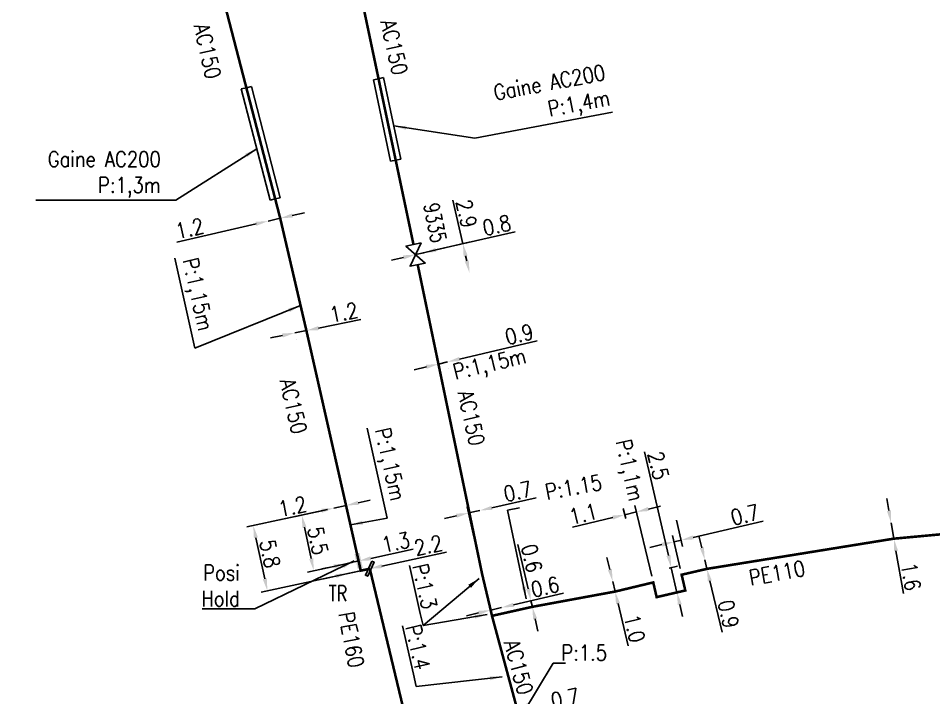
# Model space of a CAD drawing. Header units: millimetres. Extents: x 150994 to 151987, y 125997 to 127005.
# Drawn here: x 151010.7 to 151099.3, y 126518.6 to 126584.3 of the extents above; entities that cross this region are included whole.
import ezdxf
from ezdxf.enums import TextEntityAlignment as Align

# ---------------------------------------------------------------- set-up
doc = ezdxf.new("R2010")
doc.units = ezdxf.units.MM
doc.header["$PDMODE"] = 34
doc.linetypes.add('L_100_AP', pattern=[14, 10, -1.5, 1, -1.5])
doc.linetypes.add('L_100_PE', pattern=[14, 10, -1.5, 1, -1.5])
doc.layers.get('0').update_dxf_attribs({"linetype": 'CONTINUOUS'})
doc.layers.get('Defpoints').update_dxf_attribs({"linetype": 'CONTINUOUS'})
for name, color, linetype in [('L_140', 3, 'CONTINUOUS'), ('L_300', 7, 'CONTINUOUS'), ('L_340', 7, 'CONTINUOUS'), ('L_400', 7, 'CONTINUOUS')]:
    doc.layers.add(name, color=color, linetype=linetype)
doc.styles.get("Standard").update_dxf_attribs({"font": 'romans.shx', "width": 0.85})
doc.dimstyles.get("Standard").update_dxf_attribs({"dimtxt": 1.5, "dimasz": 1.2, "dimexe": 0.625, "dimexo": 0.625, "dimgap": 0.25, "dimtad": 1, "dimdec": 1, "dimzin": 0, "dimdsep": 46, "dimtxsty": 'Standard', "dimcen": -0.5, "dimadec": 0, "dimazin": 0, "dimtfac": 1, "dimtdec": 1, "dimtmove": 0, "dimatfit": 3, "dimfxl": 0, "dimtolj": 1, "dimtzin": 0, "dimarcsym": 0})

# ---------------------------------------------------------------- blocks, each defined once
blk = doc.blocks.new('*D702')
at = {"layer": 'Defpoints', "color": 0, "linetype": 'Continuous', "transparency": 16777216}
for p in [(151049.14, 126561.47), (151054.358, 126559.692), (151054.358, 126559.692)]:
    blk.add_point(p, dxfattribs=at)
at = {"layer": 'L_300', "color": 0, "linetype": 'Continuous', "lineweight": -2, "transparency": 16777216}
for p, q in [((151053.709, 126562.519), (151052.745, 126566.72)), ((151049.749, 126561.61), (151054.318, 126562.659)), ((151054.089, 126560.862), (151053.978, 126561.349))]:
    blk.add_line(p, q, dxfattribs=at)
at = {"layer": 'L_300', "color": 0, "linetype": 'Continuous', "transparency": 16777216}
for points in [[(151054.172, 126561.394), (151053.783, 126561.304), (151053.709, 126562.519)], [(151054.284, 126560.907), (151053.894, 126560.817), (151054.358, 126559.692)]]:
    blk.add_solid(points, dxfattribs=at)
at = {"layer": 'L_300', "color": 0, "linetype": 'Continuous', "transparency": 16777216, "insert": (151054.067, 126565.428), "char_height": 1.5, "attachment_point": 5, "rotation": 282.92595}
blk.add_mtext('\\A1;2.9', dxfattribs=at)
blk = doc.blocks.new('*D703')
at = {"layer": 'Defpoints', "color": 0, "linetype": 'Continuous', "transparency": 16777216}
for p in [(151049.14, 126561.47), (151049.92, 126561.649), (151049.92, 126561.649)]:
    blk.add_point(p, dxfattribs=at)
at = {"layer": 'L_300', "color": 0, "linetype": 'Continuous', "lineweight": -2, "transparency": 16777216}
for p, q in [((151051.09, 126561.918), (151058.759, 126563.678)), ((151047.971, 126561.202), (151046.801, 126560.933)), ((151049.14, 126561.47), (151049.92, 126561.649))]:
    blk.add_line(p, q, dxfattribs=at)
at = {"layer": 'L_300', "color": 0, "linetype": 'Continuous', "transparency": 16777216}
for points in [[(151051.045, 126562.112), (151051.134, 126561.723), (151049.92, 126561.649)], [(151047.926, 126561.397), (151048.015, 126561.007), (151049.14, 126561.47)]]:
    blk.add_solid(points, dxfattribs=at)
at = {"layer": 'L_300', "color": 0, "linetype": 'Continuous', "transparency": 16777216, "insert": (151056.99, 126564.298), "char_height": 1.5, "attachment_point": 5, "rotation": 12.92595}
blk.add_mtext('\\A1;0.8', dxfattribs=at)
blk = doc.blocks.new('*D704')
at = {"layer": 'Defpoints', "color": 0, "linetype": 'Continuous', "transparency": 16777216}
for p in [(151052.223, 126551.097), (151052.223, 126551.097), (151051.347, 126550.891)]:
    blk.add_point(p, dxfattribs=at)
at = {"layer": 'L_140', "color": 0, "linetype": 'Continuous', "lineweight": -2, "transparency": 16777216}
for p, q in [((151053.391, 126551.372), (151060.906, 126553.14)), ((151051.347, 126550.891), (151052.223, 126551.097)), ((151050.179, 126550.616), (151049.011, 126550.341)), ((151051.49, 126550.282), (151051.49, 126550.282)), ((151052.367, 126550.488), (151052.367, 126550.488))]:
    blk.add_line(p, q, dxfattribs=at)
at = {"layer": 'L_140', "color": 0, "linetype": 'Continuous', "transparency": 16777216}
for points in [[(151053.346, 126551.566), (151053.437, 126551.177), (151052.223, 126551.097)], [(151050.133, 126550.81), (151050.225, 126550.421), (151051.347, 126550.891)]]:
    blk.add_solid(points, dxfattribs=at)
at = {"layer": 'L_140', "color": 0, "linetype": 'Continuous', "transparency": 16777216, "insert": (151059.163, 126553.757), "char_height": 1.5, "attachment_point": 5, "rotation": 13.24072}
blk.add_mtext('\\A1;0.9', dxfattribs=at)
blk = doc.blocks.new('*D705')
at = {"layer": 'Defpoints', "color": 0, "linetype": 'Continuous', "transparency": 16777216}
for p in [(151055.349, 126536.728), (151055.349, 126536.728), (151055.586, 126530.529)]:
    blk.add_point(p, dxfattribs=at)
at = {"layer": 'L_140', "color": 0, "linetype": 'Continuous', "lineweight": -2, "transparency": 16777216}
for p, q in [((151056.521, 126536.988), (151060.788, 126537.937)), ((151055.451, 126531.139), (151054.126, 126537.096)), ((151053.09, 126536.225), (151051.919, 126535.965)), ((151054.262, 126536.486), (151055.349, 126536.728))]:
    blk.add_line(p, q, dxfattribs=at)
at = {"layer": 'L_140', "color": 0, "linetype": 'Continuous', "transparency": 16777216}
for points in [[(151056.477, 126537.183), (151056.564, 126536.793), (151055.349, 126536.728)], [(151053.047, 126536.42), (151053.134, 126536.03), (151054.262, 126536.486)]]:
    blk.add_solid(points, dxfattribs=at)
at = {"layer": 'L_140', "color": 0, "linetype": 'Continuous', "transparency": 16777216, "insert": (151059.023, 126538.569), "char_height": 1.5, "attachment_point": 5, "rotation": 12.53849}
blk.add_mtext('\\A1;0.7', dxfattribs=at)
blk = doc.blocks.new('*D706')
at = {"layer": 'Defpoints', "color": 0, "linetype": 'Continuous', "transparency": 16777216}
for p in [(151060.297, 126527.999), (151060.297, 126527.999), (151060.432, 126527.414)]:
    blk.add_point(p, dxfattribs=at)
at = {"layer": 'L_140', "color": 0, "linetype": 'Continuous', "lineweight": -2, "transparency": 16777216}
for p, q in [((151060.026, 126529.168), (151059.041, 126533.427)), ((151060.432, 126527.414), (151060.297, 126527.999)), ((151060.702, 126526.245), (151060.973, 126525.076))]:
    blk.add_line(p, q, dxfattribs=at)
at = {"layer": 'L_140', "color": 0, "linetype": 'Continuous', "transparency": 16777216}
for points in [[(151060.221, 126529.213), (151059.831, 126529.123), (151060.297, 126527.999)], [(151060.897, 126526.29), (151060.507, 126526.2), (151060.432, 126527.414)]]:
    blk.add_solid(points, dxfattribs=at)
at = {"layer": 'L_140', "color": 0, "linetype": 'Continuous', "transparency": 16777216, "insert": (151060.373, 126532.107), "char_height": 1.5, "attachment_point": 5, "rotation": 283.02049}
blk.add_mtext('\\A1;0.6', dxfattribs=at)
blk = doc.blocks.new('*D707')
at = {"layer": 'Defpoints', "color": 0, "linetype": 'Continuous', "transparency": 16777216}
for p in [(151068.207, 126529.862), (151068.207, 126529.862), (151068.44, 126528.889)]:
    blk.add_point(p, dxfattribs=at)
at = {"layer": 'L_140', "color": 0, "linetype": 'Continuous', "lineweight": -2, "transparency": 16777216}
for p, q in [((151067.927, 126531.029), (151067.647, 126532.196)), ((151068.207, 126529.862), (151068.44, 126528.889)), ((151068.72, 126527.722), (151069.696, 126523.648))]:
    blk.add_line(p, q, dxfattribs=at)
at = {"layer": 'L_140', "color": 0, "linetype": 'Continuous', "transparency": 16777216}
for points in [[(151068.122, 126531.075), (151067.733, 126530.982), (151068.207, 126529.862)], [(151068.914, 126527.769), (151068.525, 126527.676), (151068.44, 126528.889)]]:
    blk.add_solid(points, dxfattribs=at)
at = {"layer": 'L_140', "color": 0, "linetype": 'Continuous', "transparency": 16777216, "insert": (151070.32, 126525.335), "char_height": 1.5, "attachment_point": 5, "rotation": 283.47732}
blk.add_mtext('\\A1;1.0', dxfattribs=at)
blk = doc.blocks.new('*D708')
at = {"layer": 'Defpoints', "color": 0, "linetype": 'Continuous', "transparency": 16777216}
for p in [(151073.068, 126531.008), (151073.873, 126531.194), (151073.62, 126528.621)]:
    blk.add_point(p, dxfattribs=at)
at = {"layer": 'L_140', "color": 0, "linetype": 'Continuous', "lineweight": -2, "transparency": 16777216}
for p, q in [((151073.603, 126532.363), (151071.283, 126542.391)), ((151073.677, 126531.148), (151074.482, 126531.335)), ((151074.425, 126528.807), (151073.873, 126531.194)), ((151074.229, 126528.761), (151075.034, 126528.948)), ((151074.696, 126527.638), (151074.966, 126526.469))]:
    blk.add_line(p, q, dxfattribs=at)
at = {"layer": 'L_140', "color": 0, "linetype": 'Continuous', "transparency": 16777216}
for points in [[(151073.798, 126532.408), (151073.408, 126532.318), (151073.873, 126531.194)], [(151074.891, 126527.683), (151074.501, 126527.593), (151074.425, 126528.807)]]:
    blk.add_solid(points, dxfattribs=at)
at = {"layer": 'L_140', "color": 0, "linetype": 'Continuous', "transparency": 16777216, "insert": (151072.615, 126541.072), "char_height": 1.5, "attachment_point": 5, "rotation": 283.02394}
blk.add_mtext('\\A1;2.5', dxfattribs=at)
blk = doc.blocks.new('*D709')
at = {"layer": 'Defpoints', "color": 0, "linetype": 'Continuous', "transparency": 16777216}
for p in [(151074.231, 126536.409), (151074.822, 126533.858), (151074.876, 126530.517)]:
    blk.add_point(p, dxfattribs=at)
at = {"layer": 'L_140', "color": 0, "linetype": 'Continuous', "lineweight": -2, "transparency": 16777216}
for p, q in [((151074.372, 126535.8), (151074.962, 126533.249)), ((151075.991, 126534.128), (151082.77, 126535.696)), ((151074.735, 126531.126), (151073.999, 126534.309)), ((151072.97, 126533.43), (151071.801, 126533.159)), ((151074.14, 126533.7), (151074.822, 126533.858))]:
    blk.add_line(p, q, dxfattribs=at)
at = {"layer": 'L_140', "color": 0, "linetype": 'Continuous', "transparency": 16777216}
for points in [[(151075.946, 126534.323), (151076.036, 126533.933), (151074.822, 126533.858)], [(151072.925, 126533.624), (151073.016, 126533.235), (151074.14, 126533.7)]]:
    blk.add_solid(points, dxfattribs=at)
at = {"layer": 'L_140', "color": 0, "linetype": 'Continuous', "transparency": 16777216, "insert": (151081, 126536.313), "char_height": 1.5, "attachment_point": 5, "rotation": 13.02394}
blk.add_mtext('\\A1;0.7', dxfattribs=at)
blk = doc.blocks.new('*D710')
at = {"layer": 'Defpoints', "color": 0, "linetype": 'Continuous', "transparency": 16777216}
for p in [(151069.377, 126536.321), (151069.612, 126535.34), (151072.129, 126529.773)]:
    blk.add_point(p, dxfattribs=at)
at = {"layer": 'L_140', "color": 0, "linetype": 'Continuous', "lineweight": -2, "transparency": 16777216}
for p, q in [((151069.466, 126535.948), (151069.231, 126536.929)), ((151071.983, 126530.381), (151070.35, 126537.197)), ((151071.662, 126536.869), (151072.829, 126537.149)), ((151068.21, 126536.042), (151064.313, 126535.108)), ((151070.495, 126536.589), (151069.377, 126536.321))]:
    blk.add_line(p, q, dxfattribs=at)
at = {"layer": 'L_140', "color": 0, "linetype": 'Continuous', "transparency": 16777216}
for points in [[(151071.616, 126537.064), (151071.709, 126536.675), (151070.495, 126536.589)], [(151068.163, 126536.236), (151068.257, 126535.847), (151069.377, 126536.321)]]:
    blk.add_solid(points, dxfattribs=at)
at = {"layer": 'L_140', "color": 0, "linetype": 'Continuous', "transparency": 16777216, "insert": (151065.356, 126536.386), "char_height": 1.5, "attachment_point": 5, "rotation": 13.47732}
blk.add_mtext('\\A1;1.1', dxfattribs=at)
blk = doc.blocks.new('*D711')
at = {"layer": 'Defpoints', "color": 0, "linetype": 'Continuous', "transparency": 16777216}
for p in [(151077.114, 126531.959), (151077.114, 126531.959), (151077.324, 126531.084)]:
    blk.add_point(p, dxfattribs=at)
at = {"layer": 'L_140', "color": 0, "linetype": 'Continuous', "lineweight": -2, "transparency": 16777216}
for p, q in [((151076.834, 126533.126), (151076.554, 126534.293)), ((151077.114, 126531.959), (151077.324, 126531.084)), ((151077.604, 126529.917), (151078.793, 126524.967))]:
    blk.add_line(p, q, dxfattribs=at)
at = {"layer": 'L_140', "color": 0, "linetype": 'Continuous', "transparency": 16777216}
for points in [[(151077.028, 126533.172), (151076.639, 126533.079), (151077.114, 126531.959)], [(151077.799, 126529.964), (151077.41, 126529.87), (151077.324, 126531.084)]]:
    blk.add_solid(points, dxfattribs=at)
at = {"layer": 'L_140', "color": 0, "linetype": 'Continuous', "transparency": 16777216, "insert": (151079.402, 126526.713), "char_height": 1.5, "attachment_point": 5, "rotation": 283.50063}
blk.add_mtext('\\A1;0.9', dxfattribs=at)
blk = doc.blocks.new('*D712')
at = {"layer": 'Defpoints', "color": 0, "linetype": 'Continuous', "transparency": 16777216}
for p in [(151059.189, 126516.687), (151059.876, 126516.822), (151060.397, 126514.176)]:
    blk.add_point(p, dxfattribs=at)
at = {"layer": 'L_140', "color": 0, "linetype": 'Continuous', "lineweight": -2, "transparency": 16777216}
for p, q in [((151060.276, 126514.789), (151059.756, 126517.436)), ((151061.054, 126517.054), (151065.343, 126517.898)), ((151059.189, 126516.687), (151059.876, 126516.822)), ((151058.012, 126516.456), (151056.835, 126516.224))]:
    blk.add_line(p, q, dxfattribs=at)
at = {"layer": 'L_140', "color": 0, "linetype": 'Continuous', "transparency": 16777216}
for points in [[(151057.973, 126516.652), (151058.051, 126516.259), (151059.189, 126516.687)], [(151061.015, 126517.25), (151061.092, 126516.858), (151059.876, 126516.822)]]:
    blk.add_solid(points, dxfattribs=at)
at = {"layer": 'L_140', "color": 0, "linetype": 'Continuous', "transparency": 16777216, "insert": (151063.594, 126518.573), "char_height": 1.5, "attachment_point": 5, "rotation": 11.13333}
blk.add_mtext('\\A1;0.7', dxfattribs=at)
blk = doc.blocks.new('*D713')
at = {"layer": 'Defpoints', "color": 0, "linetype": 'Continuous', "transparency": 16777216}
for p in [(151057.438, 126527.338), (151057.438, 126527.338), (151056.403, 126527.098)]:
    blk.add_point(p, dxfattribs=at)
at = {"layer": 'L_140', "color": 0, "linetype": 'Continuous', "lineweight": -2, "transparency": 16777216}
for p, q in [((151058.607, 126527.608), (151063.433, 126528.724)), ((151056.403, 126527.098), (151057.438, 126527.338)), ((151055.234, 126526.828), (151054.065, 126526.558))]:
    blk.add_line(p, q, dxfattribs=at)
at = {"layer": 'L_140', "color": 0, "linetype": 'Continuous', "transparency": 16777216}
for points in [[(151058.562, 126527.803), (151058.652, 126527.413), (151057.438, 126527.338)], [(151055.189, 126527.023), (151055.279, 126526.633), (151056.403, 126527.098)]]:
    blk.add_solid(points, dxfattribs=at)
at = {"layer": 'L_140', "color": 0, "linetype": 'Continuous', "transparency": 16777216, "insert": (151061.663, 126529.341), "char_height": 1.5, "attachment_point": 5, "rotation": 13.02049}
blk.add_mtext('\\A1;0.6', dxfattribs=at)
blk = doc.blocks.new('*D717')
at = {"layer": 'Defpoints', "color": 0, "linetype": 'Continuous', "transparency": 16777216}
for p in [(151095.135, 126535.531), (151095.135, 126535.531), (151095.402, 126534.004)]:
    blk.add_point(p, dxfattribs=at)
at = {"layer": 'L_140', "color": 0, "linetype": 'Continuous', "lineweight": -2, "transparency": 16777216}
for p, q in [((151094.928, 126536.713), (151094.721, 126537.895)), ((151095.135, 126535.531), (151095.402, 126534.004)), ((151095.609, 126532.822), (151096.332, 126528.695))]:
    blk.add_line(p, q, dxfattribs=at)
at = {"layer": 'L_140', "color": 0, "linetype": 'Continuous', "transparency": 16777216}
for points in [[(151095.125, 126536.747), (151094.731, 126536.678), (151095.135, 126535.531)], [(151095.806, 126532.856), (151095.412, 126532.787), (151095.402, 126534.004)]]:
    blk.add_solid(points, dxfattribs=at)
at = {"layer": 'L_140', "color": 0, "linetype": 'Continuous', "transparency": 16777216, "insert": (151097.059, 126530.34), "char_height": 1.5, "attachment_point": 5, "rotation": 279.933}
blk.add_mtext('\\A1;1.6', dxfattribs=at)
blk = doc.blocks.new('*D727')
at = {"layer": 'Defpoints', "color": 0, "linetype": 'Continuous', "transparency": 16777216}
for p in [(151034.873, 126564.712), (151034.873, 126564.712), (151036.043, 126564.98)]:
    blk.add_point(p, dxfattribs=at)
at = {"layer": 'L_140', "color": 0, "linetype": 'Continuous', "lineweight": -2, "transparency": 16777216}
for p, q in [((151037.212, 126565.248), (151038.382, 126565.516)), ((151033.704, 126564.444), (151026.045, 126562.687)), ((151036.043, 126564.98), (151034.873, 126564.712))]:
    blk.add_line(p, q, dxfattribs=at)
at = {"layer": 'L_140', "color": 0, "linetype": 'Continuous', "transparency": 16777216}
for points in [[(151037.168, 126565.443), (151037.257, 126565.053), (151036.043, 126564.98)], [(151033.659, 126564.639), (151033.748, 126564.249), (151034.873, 126564.712)]]:
    blk.add_solid(points, dxfattribs=at)
at = {"layer": 'L_140', "color": 0, "linetype": 'Continuous', "transparency": 16777216, "insert": (151027.278, 126563.996), "char_height": 1.5, "attachment_point": 5, "rotation": 12.91472}
blk.add_mtext('\\A1;1.2', dxfattribs=at)
blk = doc.blocks.new('*D728')
at = {"layer": 'Defpoints', "color": 0, "linetype": 'Continuous', "transparency": 16777216}
for p in [(151037.448, 126553.895), (151037.448, 126553.895), (151038.576, 126554.123)]:
    blk.add_point(p, dxfattribs=at)
at = {"layer": 'L_140', "color": 0, "linetype": 'Continuous', "lineweight": -2, "transparency": 16777216}
for p, q in [((151039.752, 126554.362), (151043.857, 126555.195)), ((151037.448, 126553.895), (151038.576, 126554.123)), ((151036.272, 126553.656), (151035.096, 126553.417)), ((151037.573, 126553.282), (151037.573, 126553.282)), ((151038.7, 126553.511), (151038.7, 126553.511))]:
    blk.add_line(p, q, dxfattribs=at)
at = {"layer": 'L_140', "color": 0, "linetype": 'Continuous', "transparency": 16777216}
for points in [[(151036.233, 126553.852), (151036.312, 126553.46), (151037.448, 126553.895)], [(151039.712, 126554.558), (151039.791, 126554.166), (151038.576, 126554.123)]]:
    blk.add_solid(points, dxfattribs=at)
at = {"layer": 'L_140', "color": 0, "linetype": 'Continuous', "transparency": 16777216, "insert": (151042.194, 126555.877), "char_height": 1.5, "attachment_point": 5, "rotation": 11.46654}
blk.add_mtext('\\A1;1.2', dxfattribs=at)
blk = doc.blocks.new('*D729')
at = {"layer": 'Defpoints', "color": 0, "linetype": 'Continuous', "transparency": 16777216}
for p in [(151041.239, 126536.959), (151041.239, 126536.959), (151042.411, 126537.213)]:
    blk.add_point(p, dxfattribs=at)
at = {"layer": 'L_140', "color": 0, "linetype": 'Continuous', "lineweight": -2, "transparency": 16777216}
for p, q in [((151042.411, 126537.213), (151041.239, 126536.959)), ((151043.584, 126537.468), (151044.757, 126537.722)), ((151040.066, 126536.705), (151035.972, 126535.817))]:
    blk.add_line(p, q, dxfattribs=at)
at = {"layer": 'L_140', "color": 0, "linetype": 'Continuous', "transparency": 16777216}
for points in [[(151040.023, 126536.9), (151040.108, 126536.509), (151041.239, 126536.959)], [(151043.542, 126537.663), (151043.626, 126537.272), (151042.411, 126537.213)]]:
    blk.add_solid(points, dxfattribs=at)
at = {"layer": 'L_140', "color": 0, "linetype": 'Continuous', "transparency": 16777216, "insert": (151037.22, 126537.111), "char_height": 1.5, "attachment_point": 5, "rotation": 12.23842}
blk.add_mtext('\\A1;1.2', dxfattribs=at)
blk = doc.blocks.new('*D730')
at = {"layer": 'Defpoints', "color": 0, "linetype": 'Continuous', "transparency": 16777216}
for p in [(151041.238, 126536.959), (151038.127, 126536.284), (151043.627, 126531.846)]:
    blk.add_point(p, dxfattribs=at)
at = {"layer": 'L_340', "color": 0, "linetype": 'Continuous', "lineweight": -2, "transparency": 16777216}
for p, q in [((151040.628, 126536.827), (151037.516, 126536.152)), ((151039.039, 126532.079), (151038.381, 126535.111)), ((151043.016, 126531.713), (151038.683, 126530.773))]:
    blk.add_line(p, q, dxfattribs=at)
at = {"layer": 'L_340', "color": 0, "linetype": 'Continuous', "transparency": 16777216}
for points in [[(151038.577, 126535.154), (151038.186, 126535.069), (151038.127, 126536.284)], [(151039.234, 126532.121), (151038.843, 126532.036), (151039.293, 126530.906)]]:
    blk.add_solid(points, dxfattribs=at)
at = {"layer": 'L_340', "color": 0, "linetype": 'Continuous', "transparency": 16777216, "insert": (151039.687, 126533.807), "char_height": 1.5, "attachment_point": 5, "rotation": 282.23842}
blk.add_mtext('\\A1;5.5', dxfattribs=at)
blk = doc.blocks.new('*D731')
at = {"layer": 'Defpoints', "color": 0, "linetype": 'Continuous', "transparency": 16777216}
for p in [(151041.239, 126536.959), (151033.436, 126535.267), (151044.709, 126531.1)]:
    blk.add_point(p, dxfattribs=at)
at = {"layer": 'L_340', "color": 0, "linetype": 'Continuous', "lineweight": -2, "transparency": 16777216}
for p, q in [((151040.628, 126536.827), (151032.825, 126535.134)), ((151034.551, 126530.125), (151033.69, 126534.094)), ((151044.099, 126530.968), (151034.195, 126528.819))]:
    blk.add_line(p, q, dxfattribs=at)
at = {"layer": 'L_340', "color": 0, "linetype": 'Continuous', "transparency": 16777216}
for points in [[(151033.885, 126534.136), (151033.495, 126534.051), (151033.436, 126535.267)], [(151034.746, 126530.167), (151034.356, 126530.082), (151034.805, 126528.952)]]:
    blk.add_solid(points, dxfattribs=at)
at = {"layer": 'L_340', "color": 0, "linetype": 'Continuous', "transparency": 16777216, "insert": (151035.049, 126532.544), "char_height": 1.5, "attachment_point": 5, "rotation": 282.23842}
blk.add_mtext('\\A1;5.8', dxfattribs=at)
blk = doc.blocks.new('*D732')
at = {"layer": 'Defpoints', "color": 0, "linetype": 'Continuous', "transparency": 16777216}
for p in [(151042.405, 126531.581), (151042.405, 126531.581), (151043.627, 126531.846)]:
    blk.add_point(p, dxfattribs=at)
at = {"layer": 'L_340', "color": 0, "linetype": 'Continuous', "lineweight": -2, "transparency": 16777216}
for p, q in [((151044.799, 126532.1), (151048.893, 126532.988)), ((151042.405, 126531.581), (151043.627, 126531.846)), ((151041.232, 126531.327), (151040.06, 126531.072))]:
    blk.add_line(p, q, dxfattribs=at)
at = {"layer": 'L_340', "color": 0, "linetype": 'Continuous', "transparency": 16777216}
for points in [[(151041.19, 126531.522), (151041.275, 126531.131), (151042.405, 126531.581)], [(151044.757, 126532.296), (151044.842, 126531.905), (151043.627, 126531.846)]]:
    blk.add_solid(points, dxfattribs=at)
at = {"layer": 'L_340', "color": 0, "linetype": 'Continuous', "transparency": 16777216, "insert": (151047.221, 126533.649), "char_height": 1.5, "attachment_point": 5, "rotation": 12.23842}
blk.add_mtext('\\A1;1.3', dxfattribs=at)
blk = doc.blocks.new('*D733')
at = {"layer": 'Defpoints', "color": 0, "linetype": 'Continuous', "transparency": 16777216}
for p in [(151044.709, 126531.1), (151042.608, 126530.644), (151042.608, 126530.644)]:
    blk.add_point(p, dxfattribs=at)
at = {"layer": 'L_340', "color": 0, "linetype": 'Continuous', "lineweight": -2, "transparency": 16777216}
for p, q in [((151045.882, 126531.355), (151052.135, 126532.711)), ((151042.608, 126530.644), (151044.709, 126531.1)), ((151041.435, 126530.39), (151040.263, 126530.136))]:
    blk.add_line(p, q, dxfattribs=at)
at = {"layer": 'L_340', "color": 0, "linetype": 'Continuous', "transparency": 16777216}
for points in [[(151045.84, 126531.55), (151045.924, 126531.159), (151044.709, 126531.1)], [(151041.393, 126530.586), (151041.478, 126530.195), (151042.608, 126530.644)]]:
    blk.add_solid(points, dxfattribs=at)
at = {"layer": 'L_340', "color": 0, "linetype": 'Continuous', "transparency": 16777216, "insert": (151050.373, 126533.352), "char_height": 1.5, "attachment_point": 5, "rotation": 12.23842}
blk.add_mtext('\\A1;2.2', dxfattribs=at)
blk = doc.blocks.new('L_300_03')
at = {"color": 0, "linetype": 'Continuous', "flags": 128}
blk.add_lwpolyline([(-1, 0.75), (1, -0.75), (1, 0.75), (-1, -0.75), (-1, 0.75)], dxfattribs=at)
at = {"color": 0, "linetype": 'Continuous', "width": 0.75}
blk.add_attdef('NUM', text='', height=1.5, dxfattribs=at).set_placement((0, 2.1), align=Align.MIDDLE_CENTER)
at = {"color": 0, "linetype": 'Continuous', "width": 0.75, "flags": 3}
for tag, p in [('DEF_LEG', (0, -5)), ('DEF_COUP', (0, -7.5)), ('DEF_TYPE', (0, -10))]:
    blk.add_attdef(tag, text='', height=1.2, dxfattribs=at).set_placement(p, align=Align.MIDDLE)
blk = doc.blocks.new('L_340_02')
at = {"color": 0, "linetype": 'Continuous'}
blk.add_solid([(-0.75, 0.25), (0.75, 0.25), (-0.75, -0.25), (0.75, -0.25)], dxfattribs=at)
at = {"color": 0, "linetype": 'Continuous', "width": 0.75, "flags": 3}
for tag, p in [('DEF_LEG', (0, -4.75)), ('DEF_TYPE', (0, -6.75))]:
    blk.add_attdef(tag, text='', height=1.2, dxfattribs=at).set_placement(p, align=Align.MIDDLE)
blk = doc.blocks.new('L_340_19')
at = {"linetype": 'Continuous'}
blk.add_hatch(color=0, dxfattribs=at).paths.add_polyline_path([(0.125, 0.75), (-0.125, 0.75), (-0.125, -0.75), (0.125, -0.75)])
at = {"color": 0, "linetype": 'Continuous'}
blk.add_lwpolyline([(-0.125, 0.75), (0.125, 0.75), (0.125, -0.75), (-0.125, -0.75)], close=True, dxfattribs=at)
at = {"color": 0, "linetype": 'Continuous', "width": 0.75}
for tag, height, flags, p in [('TR', 1, 8, (0, 1.981)), ('DEF_LEG', 1.2, 3, (0, -5)), ('DEF_COUP', 1.2, 3, (0, -7.5)), ('DEF_TYPE', 1.2, 3, (0, -10))]:
    blk.add_attdef(tag, text='', height=height, dxfattribs=dict(at, flags=flags)).set_placement(p, align=Align.MIDDLE)

msp = doc.modelspace()

# ---------------------------------------------------------------- linework, layer by layer
at = {"layer": 'L_140', "linetype": 'L_100_AP', "ltscale": 0.5, "const_width": 0.25}
for points in [[(151048.934, 126562.449), (151043.934, 126586.152), (151042.94, 126585.917), (151042.94, 126585.917), (151040.638, 126598.131), (151040.638, 126598.131), (151040.522, 126598.631), (151040.457, 126598.911), (151040.457, 126598.911), (151039.554, 126602.873), (151038.663, 126607.348), (151037.401, 126612.862), (151034.838, 126623.772), (151033.312, 126631.17), (151032.372, 126635.252), (151031.301, 126640.182), (151029.455, 126648.338), (151028.192, 126653.672), (151027.128, 126657.704), (151026.03, 126662.508), (151022.929, 126675.736)], [(151010.831, 126671.585), (151013.091, 126661.915), (151013.611, 126659.51), (151014.454, 126655.976), (151015.968, 126649.415), (151019.669, 126632.925), (151022.471, 126620.727), (151023.652, 126615.567), (151026.691, 126604.639), (151028.434, 126595.694), (151028.934, 126593.132), (151030.602, 126585.939), (151036.043, 126564.98), (151038.576, 126554.123), (151042.411, 126537.213), (151043.627, 126531.846), (151043.83, 126530.909), (151044.709, 126531.1)], [(151071.815, 126438.113), (151066.163, 126470.673), (151065.659, 126473.329), (151065.396, 126474.717), (151065.354, 126476.213), (151063.235, 126488.033), (151062.518, 126492.035), (151062.518, 126492.035), (151062.518, 126492.035), (151058.621, 126512.923), (151059.057, 126513.218), (151059.057, 126513.218), (151059.057, 126513.218), (151059.077, 126513.835), (151059.189, 126516.687), (151056.528, 126526.541), (151056.403, 126527.098), (151056.403, 126527.098), (151055.586, 126530.529), (151051.347, 126550.891), (151049.344, 126560.491)]]:
    msp.add_lwpolyline(points, dxfattribs=at)
at = {"layer": 'L_140', "linetype": 'L_100_PE', "ltscale": 0.5, "const_width": 0.25, "flags": 128}
msp.add_lwpolyline([(151056.528, 126526.541), (151060.432, 126527.414), (151060.432, 126527.414), (151060.432, 126527.414), (151068.44, 126528.889), (151072.129, 126529.773), (151072.458, 126528.352), (151073.62, 126528.621), (151075.228, 126528.993), (151074.876, 126530.517), (151077.324, 126531.084), (151095.402, 126534.004), (151103.319, 126534.734), (151114.159, 126536.096), (151118.857, 126536.227), (151127.506, 126538.586), (151137.054, 126542.375), (151145.063, 126546.968), (151149.411, 126550.262), (151150.377, 126550.887), (151152.186, 126552.156), (151158.859, 126556.829), (151166.765, 126562.303), (151175.307, 126566.999), (151183.982, 126570.659), (151189.168, 126571.94), (151196.757, 126574.933), (151212.199, 126579.44), (151218.736, 126580.817), (151223.025, 126581.097), (151226.971, 126580.992), (151230.576, 126580.283), (151233.006, 126579.487), (151235.281, 126578.764), (151238.677, 126577.258), (151240.979, 126576.011), (151243.657, 126574.338), (151245.07, 126572.893), (151248.859, 126568.33), (151252.008, 126563.373), (151256.425, 126554.918), (151257.164, 126553.578), (151257.651, 126552.697)], dxfattribs=at)
at = {"layer": 'L_140', "linetype": 'L_100_PE', "ltscale": 0.5, "const_width": 0.25}
msp.add_lwpolyline([(151044.709, 126531.1), (151048.265, 126516.277), (151053.135, 126490.26), (151059.249, 126454.635), (151062.754, 126434.381), (151064.813, 126422.329), (151066.925, 126410.893), (151069.457, 126394.858), (151069.636, 126393.729), (151069.636, 126393.729), (151072.11, 126380.206), (151075.277, 126361.517), (151075.896, 126357.565), (151078.187, 126345.145), (151078.538, 126342.973), (151080.101, 126333.315), (151080.337, 126331.852), (151083.754, 126311.965), (151087.339, 126290.698), (151092.772, 126259.993)], dxfattribs=at)
at = {"layer": 'L_400', "color": 7, "linetype": 'CONTINUOUS'}
for p, q in [((151046.041, 126578.583), (151045.552, 126578.479)), ((151046.041, 126578.583), (151047.705, 126570.697)), ((151032.281, 126577.483), (151032.765, 126577.608)), ((151033.249, 126577.734), (151032.765, 126577.608)), ((151033.249, 126577.734), (151036.042, 126566.973)), ((151045.063, 126578.376), (151045.552, 126578.479)), ((151045.063, 126578.376), (151046.726, 126570.49)), ((151032.281, 126577.483), (151035.074, 126566.721)), ((151046.726, 126570.49), (151047.216, 126570.594)), ((151047.705, 126570.697), (151047.216, 126570.594)), ((151036.042, 126566.973), (151035.558, 126566.847)), ((151035.074, 126566.721), (151035.558, 126566.847))]:
    msp.add_line(p, q, dxfattribs=at)

# ---------------------------------------------------------------- block references
at = {"layer": 'L_300'}
ref = msp.add_blockref('L_300_03', (151049.14, 126561.47), dxfattribs=dict(at, rotation=281.7838848208547))
ref.add_attrib('NUM', '9335', dxfattribs={"layer": '0', "color": 0, "linetype": 'Continuous', "height": 1.5, "rotation": 281.78388, "width": 0.75}).set_placement((151051.021, 126564.553), align=Align.MIDDLE_CENTER)
at = {"layer": 'L_340', "rotation": 282.2384185651028}
msp.add_blockref('L_340_02', (151043.627, 126531.846), dxfattribs=at)
at = {"layer": 'L_340'}
ref = msp.add_blockref('L_340_19', (151044.709, 126531.1), dxfattribs=dict(at, rotation=335.7392227013153))
ref.add_attrib('TR', 'TR', dxfattribs={"layer": '0', "color": 0, "linetype": 'Continuous', "height": 1.5, "width": 0.75, "flags": 8}).set_placement((151041.636, 126528.714), align=Align.MIDDLE)

# ---------------------------------------------------------------- texts
at = {"layer": 'L_140', "linetype": 'Continuous', "char_height": 1.5}
for s, insert, attachment_point, rotation in [('AC150', (151046.928, 126578.707), 9, 282.87378), ('AC150', (151028.873, 126578.337), 9, 282.87378), ('\\A1;P:1,15m', (151027.718, 126553.882), 9, 282.63999), ('\\A1;P:1,15m', (151053.08, 126548.931), 7, 13.24072), ('AC150', (151037.189, 126544), 9, 282.87378), ('AC150', (151054.402, 126542.865), 9, 282.87378), ('\\A1;P:1,15m', (151046.317, 126537.455), 9, 282.63999), ('\\A1;P:1,1m', (151069.377, 126537.402), 9, 282.63999), ('\\A1;P:1.15', (151061.841, 126537.76), 7, 10.46847), ('PE110', (151086.92, 126530.447), 9, 10.46847), ('\\A1;P:1.3', (151049.786, 126527.077), 9, 282.63999), ('PE160', (151042.709, 126521.411), 9, 280.98695), ('\\A1;P:1.4', (151049.118, 126521.192), 9, 282.63999), ('AC150', (151059.08, 126518.771), 9, 285.11498)]:
    msp.add_mtext(s, dxfattribs=dict(at, insert=insert, attachment_point=attachment_point, rotation=rotation))
at = {"layer": 'L_140', "linetype": 'Continuous', "insert": (151063.237, 126522.225), "char_height": 1.5, "attachment_point": 7}
msp.add_mtext('P:1.5', dxfattribs=at)
at = {"layer": 'L_300', "linetype": 'Continuous', "insert": (151032.137, 126527.458), "char_height": 1.5, "attachment_point": 9}
msp.add_mtext('Posi\\PHold', dxfattribs=at)
at = {"layer": 'L_400', "linetype": 'Continuous', "insert": (151068.135, 126575.481), "char_height": 1.5, "attachment_point": 9, "rotation": 10.69231}
msp.add_mtext('Gaine AC200\\PP:1,4m', dxfattribs=at)
at = {"layer": 'L_400', "linetype": 'Continuous', "insert": (151024.487, 126566.989), "char_height": 1.5, "attachment_point": 9}
msp.add_mtext('Gaine AC200\\PP:1,3m', dxfattribs=at)

# ---------------------------------------------------------------- dimensions: what is measured, and where the dimension line sits
at = {"layer": 'L_140', "linetype": 'Continuous'}
for base, p1, p2, angle, picture, middle in [((151034.873, 126564.712), (151036.043, 126564.98), (151034.873, 126564.712), 12.91472, '*D727', (151027.502, 126563.021)), ((151037.4485, 126553.8946), (151038.5755, 126554.1232), (151037.4485, 126553.8946), 11.46654, '*D728', (151042.3925, 126554.8975)), ((151052.223, 126551.097), (151051.347, 126550.891), (151052.223, 126551.097), 193.24072, '*D704', (151059.392, 126552.783)), ((151073.8733, 126531.1938), (151073.62, 126528.6205), (151073.0678, 126531.0075), 283.02394, '*D708', (151071.6406, 126540.8463)), ((151041.238, 126536.959), (151042.411, 126537.213), (151041.238, 126536.959), 12.23842, '*D729', (151037.432, 126536.134)), ((151095.1346, 126535.5307), (151095.402, 126534.004), (151095.1346, 126535.5307), 279.933, '*D717', (151096.0738, 126530.1677)), ((151069.37689, 126536.32144), (151072.12879, 126529.77326), (151069.6121, 126535.34001), 13.47732, '*D710', (151065.5895, 126535.41375)), ((151074.822, 126533.858), (151074.876, 126530.517), (151074.231, 126536.409), 193.02394, '*D709', (151081.225, 126535.339)), ((151077.114, 126531.959), (151077.324, 126531.084), (151077.114, 126531.959), 283.50063, '*D711', (151078.43, 126526.48)), ((151060.297, 126527.999), (151060.432, 126527.414), (151060.297, 126527.999), 283.02049, '*D706', (151059.399, 126531.882)), ((151068.207, 126529.862), (151068.44, 126528.889), (151068.207, 126529.862), 283.47732, '*D707', (151069.348, 126525.102)), ((151059.876, 126516.822), (151059.189, 126516.687), (151060.397, 126514.176), 191.13333, '*D712', (151063.787, 126517.592))]:
    dim = msp.add_linear_dim(base=base, p1=p1, p2=p2, angle=angle, dimstyle='Standard', dxfattribs=at)
    dim.commit()
    dim.dimension.update_dxf_attribs({"geometry": picture, "text_midpoint": middle, "dimtype": 160})
for base, p1, p2, angle, text, picture, middle in [((151055.349, 126536.728), (151055.586, 126530.529), (151055.349, 126536.728), 192.53849, '0.7', '*D705', (151059.24, 126537.593)), ((151057.438, 126527.338), (151056.403, 126527.098), (151057.438, 126527.338), 193.02049, '0.6', '*D713', (151061.888, 126528.367))]:
    dim = msp.add_linear_dim(base=base, p1=p1, p2=p2, angle=angle, text=text, dimstyle='Standard', dxfattribs=at)
    dim.commit()
    dim.dimension.update_dxf_attribs({"geometry": picture, "text_midpoint": middle, "dimtype": 160})
at = {"layer": 'L_300', "linetype": 'Continuous'}
for base, p2, angle, picture, middle in [((151054.358, 126559.692), (151054.358, 126559.692), 102.92595, '*D702', (151053.093, 126565.204)), ((151049.92, 126561.649), (151049.92, 126561.649), 192.92595, '*D703', (151057.214, 126563.323))]:
    dim = msp.add_linear_dim(base=base, p1=(151049.14, 126561.47), p2=p2, angle=angle, dimstyle='Standard', dxfattribs=at)
    dim.commit()
    dim.dimension.update_dxf_attribs({"geometry": picture, "text_midpoint": middle, "dimtype": 160})
at = {"layer": 'L_340', "linetype": 'Continuous'}
dim = msp.add_linear_dim(base=(151033.436, 126535.267), p1=(151044.709, 126531.1), p2=(151041.238, 126536.959), angle=282.23842, text='5.8', dimstyle='Standard', dxfattribs=at)
dim.commit()
dim.dimension.update_dxf_attribs({"geometry": '*D731', "text_midpoint": (151034.072, 126532.332), "dimtype": 160})
for base, p1, p2, angle, picture, middle in [((151038.127, 126536.284), (151043.627, 126531.846), (151041.238, 126536.959), 282.23842, '*D730', (151038.71, 126533.595)), ((151042.405, 126531.581), (151043.627, 126531.846), (151042.405, 126531.581), 12.23842, '*D732', (151047.433, 126532.671)), ((151042.6082, 126530.6444), (151044.7094, 126531.1002), (151042.6082, 126530.6444), 12.23842, '*D733', (151050.5851, 126532.3747))]:
    dim = msp.add_linear_dim(base=base, p1=p1, p2=p2, angle=angle, dimstyle='Standard', dxfattribs=at)
    dim.commit()
    dim.dimension.update_dxf_attribs({"geometry": picture, "text_midpoint": middle, "dimtype": 160})

# ---------------------------------------------------------------- leaders
at = {"layer": 'L_140', "linetype": 'Continuous', "annotation_type": 0, "has_hookline": 1, "hookline_direction": 1, "horizontal_direction": (0.218824, -0.975764, 0)}
for points, text_width in [([(151038.011, 126556.542), (151027.791, 126552.412), (151027.528, 126553.583)], 7.468), ([(151042.839, 126535.335), (151046.39, 126535.985), (151046.128, 126537.156)], 7.468), ([(151056.058, 126526.67), (151049.86, 126525.607), (151049.597, 126526.778)], 4.493), ([(151057.524, 126520.645), (151049.191, 126519.723), (151048.928, 126520.894)], 4.554)]:
    msp.add_leader(points, dimstyle='Standard', dxfattribs=dict(at, text_width=text_width))
at = {"layer": 'L_140', "linetype": 'Continuous'}
for points in [[(151059.847, 126528.179), (151058.025, 126536.763), (151059.205, 126536.981)], [(151055.284, 126530.166), (151049.86, 126525.607)], [(151059.426, 126516.954), (151062.438, 126521.975), (151063.638, 126521.975)]]:
    msp.add_leader(points, dimstyle='Standard', dxfattribs=at)
at = {"layer": 'L_300', "linetype": 'Continuous', "annotation_type": 0, "has_hookline": 1, "hookline_direction": 1, "text_width": 3.643}
msp.add_leader([(151043.19, 126531.851), (151033.587, 126527.208), (151032.387, 126527.208)], dimstyle='Standard', dxfattribs=at)
at = {"layer": 'L_400', "linetype": 'Continuous', "annotation_type": 0, "has_hookline": 1, "hookline_direction": 0, "text_width": 12.082, "horizontal_direction": (0.982638, 0.185535, 0)}
msp.add_leader([(151047.028, 126573.904), (151054.884, 126572.725), (151056.063, 126572.948)], dimstyle='Standard', dxfattribs=at)
at = {"layer": 'L_400', "linetype": 'Continuous', "annotation_type": 0, "has_hookline": 1, "hookline_direction": 1, "text_width": 12.082}
msp.add_leader([(151033.781, 126571.704), (151025.937, 126566.739), (151024.737, 126566.739)], dimstyle='Standard', dxfattribs=at)

doc.saveas('drawing.dxf')
